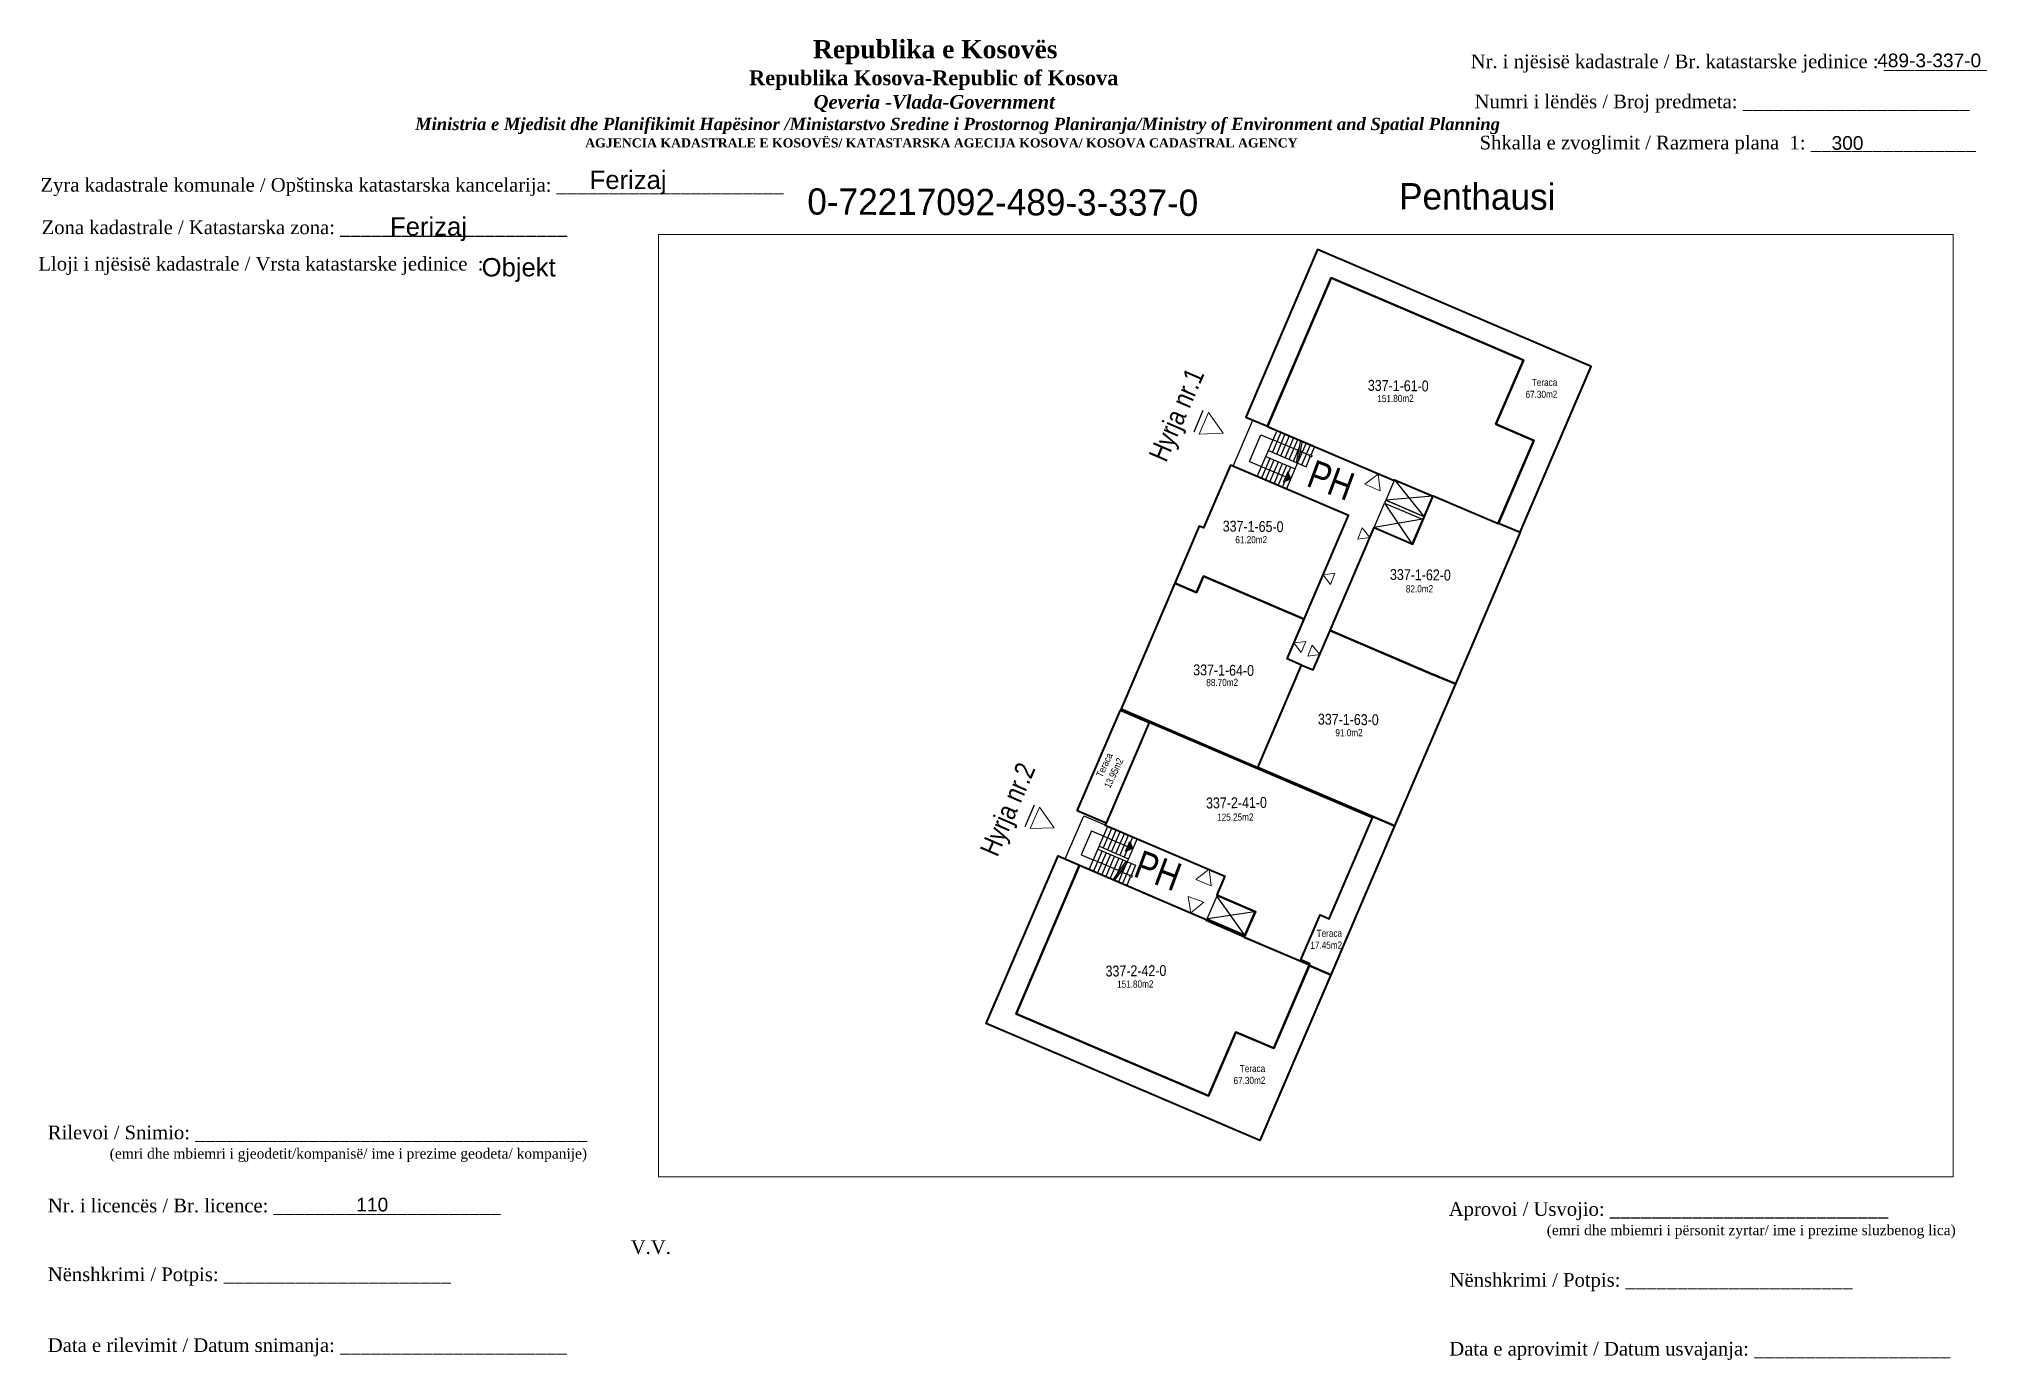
# Paper-space layout 'Penthausi' of a CAD drawing. Header units: feet, sheet in millimetres. Extents: x 2 to 288, y 2 to 196.
# The model-space entities are those that its viewports show. They can reach past a viewport. Long polylines and large blocks are cut down to what shows.
import ezdxf
from ezdxf.enums import TextEntityAlignment as Align

# ---------------------------------------------------------------- set-up
doc = ezdxf.new("R2010")
doc.units = ezdxf.units.FT
doc.header["$MEASUREMENT"] = 0
doc.layers.add('07 Kati 5', color=7, linetype='Continuous', lineweight=50)
doc.layers.add('Dyert', color=133, linetype='Continuous', lineweight=5)
doc.styles.add('Dimensionet CM', font='swissc.ttf', dxfattribs={"height": 15})

msp = doc.modelspace()

# ---------------------------------------------------------------- hatches: boundary and pattern name
at = {"layer": '07 Kati 5', "transparency": 33554687}
h = msp.add_hatch(color=256, dxfattribs=at)
h.dxf.hatch_style = 1
h.paths.add_polyline_path([(7513059.24, 4692974.56), (7513059.06, 4692975.02), (7513058.78, 4692974.37)])
h = msp.add_hatch(color=256, dxfattribs=at)
h.dxf.hatch_style = 1
h.paths.add_polyline_path([(7513049.17, 4692951.03), (7513048.71, 4692950.84), (7513048.99, 4692951.49)])

# ---------------------------------------------------------------- linework, layer by layer
for p, q in [((7513053.64, 4692978.91), (7513053.06, 4692977.54)), ((7513042.89, 4692953.8), (7513042.31, 4692952.42))]:
    msp.add_line(p, q)
at = {"ltscale": 10}
for p, q in [((7513056.61, 4692975.68), (7513057.34, 4692977.38)), ((7513057.1, 4692974.71), (7513058.36, 4692977.65)), ((7513057.34, 4692977.38), (7513058.1, 4692977.06)), ((7513057.65, 4692976), (7513059.52, 4692975.2)), ((7513057.81, 4692976.37), (7513060.21, 4692975.34)), ((7513047.58, 4692952.47), (7513046.4, 4692949.71)), ((7513046.54, 4692952.15), (7513045.89, 4692950.64)), ((7513047.03, 4692951.18), (7513048.9, 4692950.38)), ((7513045.89, 4692950.64), (7513046.66, 4692950.31)), ((7513046.95, 4692951), (7513049.35, 4692949.97))]:
    msp.add_line(p, q, dxfattribs=at)
at = {"color": 0, "lineweight": 35}
for points in [[(7513057.75, 4692977.92), (7513061.8, 4692987.37), (7513074.05, 4692982.12), (7513072.3, 4692978.05), (7513074.72, 4692977.02), (7513072.47, 4692971.75), (7513073.85, 4692971.17), (7513078.36, 4692981.71), (7513060.94, 4692989.17), (7513056.37, 4692978.5)], [(7513072.51, 4692971.87), (7513074.72, 4692977.02), (7513072.3, 4692978.05), (7513074.05, 4692982.12), (7513061.8, 4692987.37), (7513057.75, 4692977.91), (7513065.82, 4692974.46), (7513065.84, 4692974.51), (7513068.3, 4692973.46), (7513068.31, 4692973.49), (7513072.45, 4692971.72)], [(7513051.86, 4692967.93), (7513053.23, 4692967.34), (7513053.67, 4692968.38), (7513060.08, 4692965.63), (7513062.91, 4692972.23), (7513055.39, 4692975.44), (7513053.68, 4692971.45), (7513053.4, 4692971.56), (7513051.85, 4692967.93)], [(7513073.85, 4692971.17), (7513069.72, 4692961.51), (7513068.34, 4692962.1), (7513068.33, 4692962.1), (7513068.1, 4692962.2), (7513061.74, 4692964.92), (7513064.54, 4692971.47), (7513067, 4692970.42), (7513068.31, 4692973.49), (7513072.45, 4692971.72), (7513072.47, 4692971.75)], [(7513051.86, 4692967.93), (7513048.43, 4692959.93), (7513057.14, 4692956.2), (7513059.93, 4692962.71), (7513059, 4692963.11), (7513060.08, 4692965.63), (7513053.67, 4692968.38), (7513053.23, 4692967.34)], [(7513069.72, 4692961.51), (7513065.85, 4692952.48), (7513057.14, 4692956.2), (7513059.93, 4692962.71), (7513060.66, 4692962.4), (7513061.74, 4692964.92), (7513068.33, 4692962.1), (7513068.34, 4692962.1)], [(7513045.64, 4692953.43), (7513048.39, 4692959.85), (7513050.23, 4692959.06), (7513047.48, 4692952.65)], [(7513047.53, 4692952.76), (7513047.53, 4692952.76), (7513047.43, 4692952.53), (7513055.04, 4692949.28), (7513054.53, 4692948.08), (7513056.99, 4692947.03), (7513056.28, 4692945.39), (7513060.42, 4692943.62), (7513060.42, 4692943.62), (7513060.42, 4692943.62), (7513060.46, 4692943.7), (7513059.88, 4692943.94), (7513061.11, 4692946.81), (7513061.69, 4692946.56), (7513064.43, 4692952.98), (7513064.43, 4692952.98), (7513064.43, 4692952.98), (7513050.23, 4692959.06)], [(7513064.43, 4692952.98), (7513064.47, 4692953.07), (7513065.85, 4692952.48), (7513061.79, 4692942.99), (7513060.41, 4692943.58), (7513060.46, 4692943.69), (7513059.88, 4692943.94), (7513061.11, 4692946.81), (7513061.69, 4692946.56)], [(7513045.79, 4692949.97), (7513041.75, 4692940.52), (7513054, 4692935.28), (7513055.74, 4692939.35), (7513058.16, 4692938.32), (7513060.41, 4692943.58), (7513061.79, 4692942.99), (7513057.27, 4692932.44), (7513039.85, 4692939.9), (7513044.42, 4692950.56)], [(7513060.36, 4692943.47), (7513058.16, 4692938.32), (7513055.74, 4692939.35), (7513054, 4692935.28), (7513041.75, 4692940.52), (7513045.79, 4692949.97), (7513053.86, 4692946.52), (7513053.84, 4692946.47), (7513056.3, 4692945.42), (7513056.29, 4692945.39), (7513060.42, 4692943.62)]]:
    msp.add_lwpolyline(points, close=True, dxfattribs=at)
at = {"color": 0}
msp.add_lwpolyline([(7513056.83, 4692978.31), (7513064.35, 4692975.09), (7513064.35, 4692975.09), (7513065.82, 4692974.46), (7513065.84, 4692974.51), (7513068.3, 4692973.46), (7513067.75, 4692972.16), (7513065.29, 4692973.22), (7513065.21, 4692973.03), (7513067.67, 4692971.98), (7513067, 4692970.42), (7513064.54, 4692971.47), (7513060.66, 4692962.4), (7513059, 4692963.11), (7513062.91, 4692972.23), (7513055.57, 4692975.37)], close=True, dxfattribs=at)
for points in [[(7513058.08, 4692976.25), (7513058.63, 4692977.54)], [(7513058.34, 4692976.14), (7513058.89, 4692977.43)], [(7513058.61, 4692976.03), (7513059.16, 4692977.31)], [(7513058.87, 4692975.91), (7513059.43, 4692977.2)], [(7513059.7, 4692976.37), (7513058.1, 4692977.06)], [(7513059.14, 4692975.8), (7513059.69, 4692977.08)], [(7513059.41, 4692975.68), (7513059.8, 4692976.61)], [(7513059.6, 4692975.6), (7513059.88, 4692977)], [(7513059.67, 4692975.57), (7513060.23, 4692976.86)], [(7513059.69, 4692975.56), (7513059.98, 4692976.96)], [(7513059.85, 4692976.31), (7513060.02, 4692976.38)], [(7513059.85, 4692976.31), (7513059.92, 4692976.14)], [(7513059.94, 4692975.45), (7513060.49, 4692976.74)], [(7513060.43, 4692976.06), (7513059.97, 4692976.26)], [(7513060.21, 4692975.34), (7513060.47, 4692975.96)], [(7513060.53, 4692976.1), (7513060.76, 4692976.63)], [(7513057.37, 4692974.6), (7513057.92, 4692975.89)], [(7513057.63, 4692974.48), (7513058.18, 4692975.77)], [(7513057.9, 4692974.37), (7513058.45, 4692975.66)], [(7513058.17, 4692974.26), (7513058.72, 4692975.54)], [(7513058.43, 4692974.14), (7513058.98, 4692975.43)], [(7513058.7, 4692974.03), (7513059.25, 4692975.32)], [(7513059.24, 4692974.56), (7513059.06, 4692975.02), (7513058.78, 4692974.37), (7513059.24, 4692974.56)], [(7513058.97, 4692973.91), (7513059.52, 4692975.2)], [(7513068.25, 4692973.47), (7513065.29, 4692973.22)], [(7513065.84, 4692974.51), (7513067.7, 4692972.18)], [(7513065.21, 4692973.03), (7513066.95, 4692970.44)], [(7513067.62, 4692972), (7513064.54, 4692971.47)], [(7513047.85, 4692952.36), (7513047.3, 4692951.07)], [(7513048.11, 4692952.24), (7513047.56, 4692950.95)], [(7513048.38, 4692952.13), (7513047.83, 4692950.84)], [(7513048.65, 4692952.01), (7513048.1, 4692950.73)], [(7513048.91, 4692951.9), (7513048.36, 4692950.61)], [(7513049.18, 4692951.79), (7513048.63, 4692950.5)], [(7513049.17, 4692951.03), (7513048.71, 4692950.84), (7513048.99, 4692951.49), (7513049.17, 4692951.03)], [(7513049.45, 4692951.67), (7513048.9, 4692950.38)], [(7513046.91, 4692950.91), (7513046.4, 4692949.71)], [(7513048.26, 4692949.63), (7513046.66, 4692950.31)], [(7513047.22, 4692950.89), (7513046.67, 4692949.6)], [(7513047.49, 4692950.77), (7513046.93, 4692949.48)], [(7513047.75, 4692950.66), (7513047.2, 4692949.37)], [(7513048.02, 4692950.54), (7513047.47, 4692949.26)], [(7513048.28, 4692950.43), (7513047.73, 4692949.14)], [(7513048.74, 4692950.23), (7513047.93, 4692949.06)], [(7513048.84, 4692950.19), (7513048.02, 4692949.02)], [(7513048.55, 4692950.31), (7513048.16, 4692949.39)], [(7513048.82, 4692950.2), (7513048.27, 4692948.91)], [(7513049.08, 4692950.09), (7513048.53, 4692948.8)], [(7513049.35, 4692949.97), (7513049.09, 4692949.36)], [(7513048.4, 4692949.56), (7513048.58, 4692949.63)], [(7513048.4, 4692949.56), (7513048.47, 4692949.38)], [(7513048.98, 4692949.31), (7513048.52, 4692949.51)], [(7513049.02, 4692949.21), (7513048.8, 4692948.69)], [(7513056.29, 4692945.53), (7513054.56, 4692947.99)], [(7513056.92, 4692947.01), (7513053.95, 4692946.56)]]:
    msp.add_lwpolyline(points)
at = {"ltscale": 10}
for points in [[(7513056.61, 4692975.68), (7513058.92, 4692974.7)], [(7513059.52, 4692975.2), (7513059.67, 4692975.57)], [(7513046.54, 4692952.15), (7513048.85, 4692951.17)], [(7513048.9, 4692950.38), (7513048.82, 4692950.2)]]:
    msp.add_lwpolyline(points, dxfattribs=at)
for points in [[(7513065.29, 4692973.22), (7513067.7, 4692972.18), (7513068.25, 4692973.47), (7513065.84, 4692974.51)], [(7513065.21, 4692973.03), (7513067.62, 4692972), (7513066.95, 4692970.44), (7513064.54, 4692971.47)], [(7513046.06, 4692953.12), (7513053.57, 4692949.91), (7513053.57, 4692949.91), (7513055.04, 4692949.28), (7513054.53, 4692948.08), (7513056.99, 4692947.03), (7513056.32, 4692945.47), (7513053.86, 4692946.52), (7513053.86, 4692946.52), (7513052.39, 4692947.15), (7513052.39, 4692947.15), (7513044.87, 4692950.37)], [(7513054.55, 4692948.02), (7513056.92, 4692947.01), (7513056.29, 4692945.53), (7513053.92, 4692946.55)]]:
    msp.add_lwpolyline(points, close=True)
for centre in [(7513060.5, 4692976.03), (7513049.06, 4692949.28)]:
    msp.add_circle(centre, 0.08)
at = {"layer": 'Dyert', "color": 0}
for p, q in [((7513053.41, 4692977.41), (7513053.99, 4692978.79)), ((7513053.99, 4692978.79), (7513054.93, 4692977.48)), ((7513054.93, 4692977.48), (7513053.41, 4692977.41)), ((7513042.65, 4692952.3), (7513043.23, 4692953.67)), ((7513043.23, 4692953.67), (7513044.18, 4692952.36)), ((7513044.18, 4692952.36), (7513042.65, 4692952.3))]:
    msp.add_line(p, q, dxfattribs=at)
for points in [[(7513063.96, 4692974.22), (7513064.8, 4692974.86), (7513064.92, 4692973.81)], [(7513063.78, 4692971.44), (7513064.27, 4692970.84), (7513063.51, 4692970.73)], [(7513062.05, 4692968.57), (7513061.76, 4692967.85), (7513061.29, 4692968.46)], [(7513060.19, 4692964.22), (7513059.9, 4692963.51), (7513059.43, 4692964.12)], [(7513060.59, 4692963.98), (7513061.08, 4692963.38), (7513060.32, 4692963.27)], [(7513053.19, 4692949.07), (7513054.04, 4692949.71), (7513054.16, 4692948.65)], [(7513052.7, 4692947.98), (7513053.7, 4692947.61), (7513052.87, 4692946.94)]]:
    msp.add_lwpolyline(points, close=True, dxfattribs=at)

# ---------------------------------------------------------------- texts
at = {"layer": 'Dyert', "color": 0, "style": 'Dimensionet CM'}
for s, p in [('Hyrja nr.1', (7513051.3, 4692975.56)), ('Hyrja nr.2', (7513040.55, 4692950.44))]:
    msp.add_text(s, height=1.249, rotation=66.623, dxfattribs=at).set_placement(p)
at = {"layer": 'Dyert', "color": 0, "lineweight": 20, "style": 'Dimensionet CM'}
for s, rotation, p in [('337-1-61-0', 359.3602, (7513066.08, 4692980.5)), ('337-1-65-0', 359.3602, (7513056.84, 4692971.54)), ('337-1-62-0', 359.3602, (7513067.49, 4692968.46)), ('337-1-64-0', 359.3602, (7513054.96, 4692962.39)), ('337-1-63-0', 359.3602, (7513062.9, 4692959.25)), ('337-2-41-0', 0.5945, (7513055.78, 4692953.95)), ('337-2-42-0', 0.5945, (7513049.38, 4692943.25))]:
    msp.add_text(s, height=0.691, rotation=rotation, dxfattribs=at).set_placement(p, align=Align.MIDDLE_CENTER)
at = {"layer": 'Dyert', "color": 0, "lineweight": 20, "attachment_point": 3, "style": 'Dimensionet CM'}
for s, insert, char_height, width, rotation in [('Teraca\\P67.30m2', (7513076.2, 4692980.94), 0.454, 1.7296, 0.3813), ('151.80m2', (7513067.06, 4692979.92), 0.454, 1.7296, 0.3813), ('PH', (7513063.45, 4692974.83), 1.797, 28.8952, 339.6551), ('61.20m2', (7513057.73, 4692970.93), 0.454, 1.7296, 0.3813), ('82.0m2', (7513068.3, 4692967.8), 0.454, 1.7296, 0.3813), ('88.70m2', (7513055.88, 4692961.84), 0.454, 1.7296, 0.3813), ('91.0m2', (7513063.81, 4692958.64), 0.454, 1.7296, 0.3813), ('Teraca\\P13.95m2', (7513047.51, 4692957.18), 0.454, 1.7296, 64.6714), ('125.25m2', (7513056.86, 4692953.27), 0.454, 1.7296, 0.3813), ('PH', (7513052.44, 4692949.98), 1.797, 28.8952, 339.6551), ('Teraca\\P17.45m2', (7513062.5, 4692945.87), 0.454, 1.7296, 0.3813), ('151.80m2', (7513050.49, 4692942.64), 0.454, 1.7296, 0.3813), ('Teraca\\P67.30m2', (7513057.61, 4692937.26), 0.454, 1.7296, 0.3813)]:
    msp.add_mtext(s, dxfattribs=dict(at, insert=insert, char_height=char_height, width=width, rotation=rotation))

psp = doc.layouts.new('Penthausi')

# ---------------------------------------------------------------- texts
at = {"attachment_point": 1}
for s, insert, char_height, width in [('\\pi77.297;{\\fBook Antiqua|b1|i0|c0|p18;\\H1.333x;Republika e Kosovës\\fTimes New Roman|b1|i0|c0|p18;\\P\\pi67.927;\\fBook Antiqua|b1|i0|c0|p18;\\H0.8125x;Republika Kosova-Republic of Kosova\\fTimes New Roman|b1|i0|c0|p18;\\P\\pi77.378;\\fBook Antiqua|b1|i1|c0|p18;\\H0.9233x;Qeveria -Vlada-Government \\P\\pi13.032,l6,t23.033;\\fTimes New Roman|b1|i1|c0|p18;\\H0.9x;Ministria e Mjedisit dhe Planifikimit Hapësinor /Ministarstvo Sredine i Prostornog Planiranja/Ministry of Environment and Spatial Planning\\P\\pi43.931,l0,tz;\\fBook Antiqua|b1|i0|c0|p18;\\H0.7406x;AGJENCIA KADASTRALE E KOSOVËS/ KATASTARSKA AGECIJA KOSOVA/ KOSOVA CADASTRAL AGENCY}', (38.54, 195.74), 2, 191.8237), ('{\\fTimes New Roman|b0|i0|c0|p18;Nr. i njësisë kadastrale / Br. katastarske jedinice : __________}', (212.14, 193.62), 2, 98.5379), ('{\\fArial|b0|i0|c0|p34;489-3-337-0}', (271.67, 193.76), 2, 29.4868), ('{\\fTimes New Roman|b0|i0|c0|p18; Numri i lëndës / Broj predmeta: ______________________}', (211.95, 187.75), 2, 83.344), ('{\\fTimes New Roman|b0|i0|c0|p18; Shkalla e zvoglimit / Razmera plana  1: ________________}', (212.69, 181.73), 2, 98.5379), ('{\\fArial|b0|i0|c0|p34;300}', (264.99, 181.67), 2, 29.4868), ('{\\fTimes New Roman|b0|i0|c0|p18; Zyra kadastrale komunale / Opštinska katastarska kancelarija: ______________________}', (1.96, 175.54), 2, 114.6874), ('{\\fArial|b0|i0|c0|p34;Ferizaj}', (83.13, 176.62), 2.6863, 39.6044), ('{\\fTimes New Roman|b0|i0|c0|p18; Zona kadastrale / Katastarska zona: ______________________}', (2.13, 169.32), 2, 83.344), ('{\\fArial|b0|i0|c0|p34;Ferizaj}', (53.9, 169.79), 2.6863, 39.6044), ('{\\fTimes New Roman|b0|i0|c0|p18; Lloji i njësisë kadastrale / Vrsta katastarske jedinice  : }', (1.65, 163.99), 2, 83.344), ('{\\fArial|b0|i0|c0|p34;Objekt}', (67.31, 163.82), 2.6863, 39.6044), ('{\\fTimes New Roman|b0|i0|c0|p18; Rilevoi / Snimio: ______________________________________\\P             \\H0.75x;(emri dhe mbiemri i gjeodetit/kompanisë/ ime i prezime geodeta/ kompanije)}', (3.03, 36.79), 2, 87.3883), ('{\\fTimes New Roman|b0|i0|c0|p18; Nr. i licencës / Br. licence: ______________________\\P                                }', (3.03, 26.09), 2, 83.344), ('{\\fArial|b0|i0|c0|p34;110}', (48.96, 26.23), 2.0032, 371.0481), ('{\\fTimes New Roman|b0|i0|c0|p18; Aprovoi / Usvojio: ___________________________\\P                    \\H0.75x;(emri dhe mbiemri i përsonit zyrtar/ ime i prezime sluzbenog lica)}', (208.17, 25.58), 2, 83.344), ('{\\fTimes New Roman|b0|i0|c0|p18;V.V.                                 }', (89.15, 20), 2, 9.4297), ('{\\fTimes New Roman|b0|i0|c0|p18; Nënshkrimi / Potpis: ______________________\\P                                 }', (3.03, 16.02), 2, 83.344), ('{\\fTimes New Roman|b0|i0|c0|p18; Nënshkrimi / Potpis: ______________________\\P                                 }', (208.3, 15.2), 2, 83.344), ('{\\fTimes New Roman|b0|i0|c0|p18; Data e rilevimit / Datum snimanja: ______________________\\P                                 }', (3.03, 5.65), 2, 83.344), ('{\\fTimes New Roman|b0|i0|c0|p18; Data e aprovimit / Datum usvajanja: ___________________\\P                                 }', (208.25, 5.12), 2, 83.344)]:
    psp.add_mtext(s, dxfattribs=dict(at, insert=insert, char_height=char_height, width=width))
at = {"width": 114.1591, "attachment_point": 1, "rotation": 359.8086}
for s, insert, char_height in [('0-72217092-489-3-337-0', (115.01, 174.03), 3.8498), ('Penthausi', (201.66, 174.8), 3.85)]:
    psp.add_mtext(s, dxfattribs=dict(at, insert=insert, char_height=char_height))

# ---------------------------------------------------------------- viewports
at = {"layer": '0'}
psp.add_viewport(center=(188.01, 98.26), size=(189.61, 137.9811), view_center_point=(7513060.2, 4692960.12), view_height=59.9918, dxfattribs=at)

doc.saveas('drawing.dxf')
